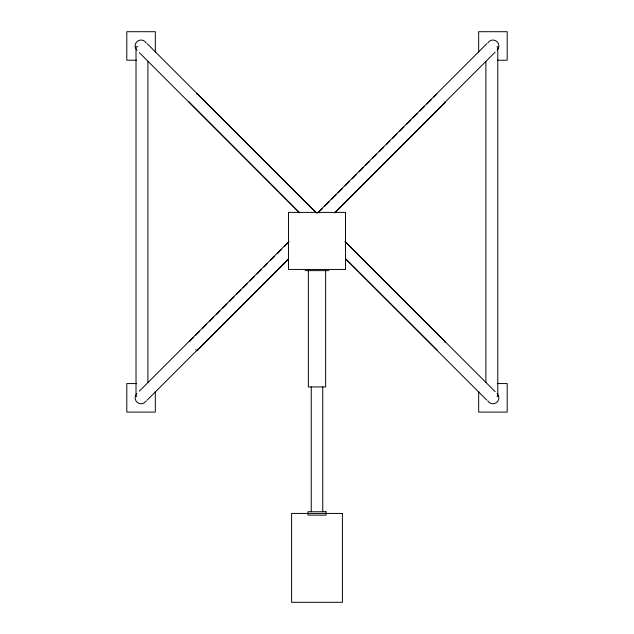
<?xml version="1.0" encoding="UTF-8"?>
<svg xmlns="http://www.w3.org/2000/svg" width="634" height="634" viewBox="0 0 634 634"><rect width="100%" height="100%" fill="white"/><g stroke="black" fill="none" stroke-linecap="round" stroke-linejoin="round"><path stroke-width="0.95" d="M188.845 101.725L299.177 212.35M196.54 94.022L197.103 93.46L316.675 213.032M139.337 391.154L289.12 241.38M317.674 212.818L486.769 43.73M189.201 341.71L193.394 337.51M195.494 335.418L199.686 331.217M202.484 328.42L206.684 324.228M209.482 321.43L213.674 317.238M216.471 314.44L219.966 310.937M222.764 308.148L226.956 303.948M229.754 301.15L233.954 296.958M236.751 294.16L240.944 289.96M243.044 287.868L247.236 283.667M250.034 280.87L254.234 276.678M257.024 273.88L261.224 269.688M264.021 266.89L267.516 263.395M270.314 260.598L274.506 256.398M277.304 253.6L281.504 249.408M284.301 246.61L288.494 242.418M317.864 213.048L322.056 208.848M324.854 206.05L329.046 201.858M331.844 199.06L336.044 194.868M338.136 192.768L342.336 188.575M345.134 185.778L349.326 181.578M352.124 178.78L356.324 174.588M359.113 171.79L363.314 167.598M365.414 165.498L369.606 161.305M372.404 158.508L376.596 154.308M379.394 151.51L383.594 147.318M386.391 144.52L389.886 141.025M392.684 138.228L396.876 134.028M399.674 131.238L403.866 127.038M406.663 124.24L410.864 120.048M412.956 117.948L417.156 113.755M419.954 110.958L424.146 106.758M426.944 103.96L431.136 99.768M433.933 96.97L436.731 94.173M147.231 400.07L288.47 258.838M334.435 212.866L495.17 52.131M288.51 259.211L196.905 350.816L195.676 349.58M335.354 212.358L445.139 102.581L444.577 102.019M437.072 349.952L346.029 259.195M444.775 342.257L445.337 341.694L345.348 241.705M137.752 46.781L136.017 46.781L136.017 396.409L136.809 396.409M496.977 46.781L497.777 46.781L497.777 396.409L496.977 396.409M136.635 60.23L126.8 60.23L126.8 31.7L155.33 31.7L155.33 52.36M497.365 60.23L507.2 60.23L507.2 31.7L478.67 31.7L478.67 52.36M305.105 270.639L328.895 270.639M136.635 383.57L126.8 383.57L126.8 412.1L155.33 412.1L155.33 391.44M497.365 383.57L507.2 383.57L507.2 412.1L478.67 412.1L478.67 391.44M147.231 43.73L316.326 212.818M344.88 241.38L495.17 391.669M139.337 52.646L299.565 212.866M345.53 258.838L486.769 400.07M485.89 61.633L485.89 382.548M325.638 270.187L325.638 386.93L308.362 386.93L308.362 270.187M322.754 386.93L322.754 511.749M311.246 386.93L311.246 511.749M147.904 61.633L147.904 382.548M136.865 50.165A5.944 5.944 0 0 1 137.443 41.25A5.944 5.944 0 0 1 146.216 42.993M146.216 400.807A5.944 5.944 0 0 1 137.443 402.55A5.944 5.944 0 0 1 136.865 393.635M497.135 393.635A5.944 5.944 0 0 1 496.557 402.55A5.944 5.944 0 0 1 487.784 400.807M487.784 42.993A5.944 5.944 0 0 1 496.557 41.25A5.944 5.944 0 0 1 497.135 50.165M345.53 212.39L288.47 212.39L288.47 269.45L345.53 269.45L345.53 212.39M326.034 511.749L307.966 511.749L307.966 515.133L326.034 515.133L326.034 511.749M342.408 513.437L291.592 513.437L291.592 602.3L342.408 602.3L342.408 513.437"/></g></svg>
